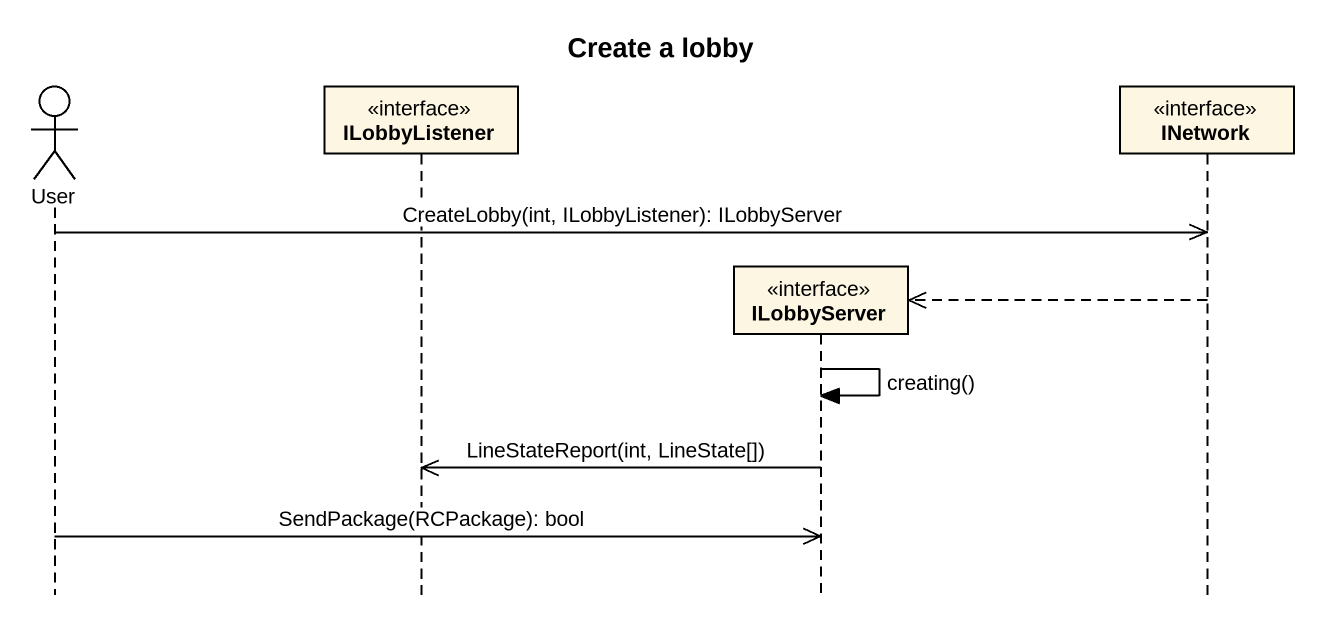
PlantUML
@startuml
title Create a lobby
hide footbox
actor User
participant ILobbyListener <<interface>>
participant ILobbyServer <<interface>>
participant INetwork <<interface>>

User ->> INetwork : CreateLobby(int, ILobbyListener): ILobbyServer
INetwork -->> ILobbyServer **
ILobbyServer -> ILobbyServer : creating()
ILobbyServer ->> ILobbyListener : LineStateReport(int, LineState[])
User ->> ILobbyServer : SendPackage(RCPackage): bool
@enduml
